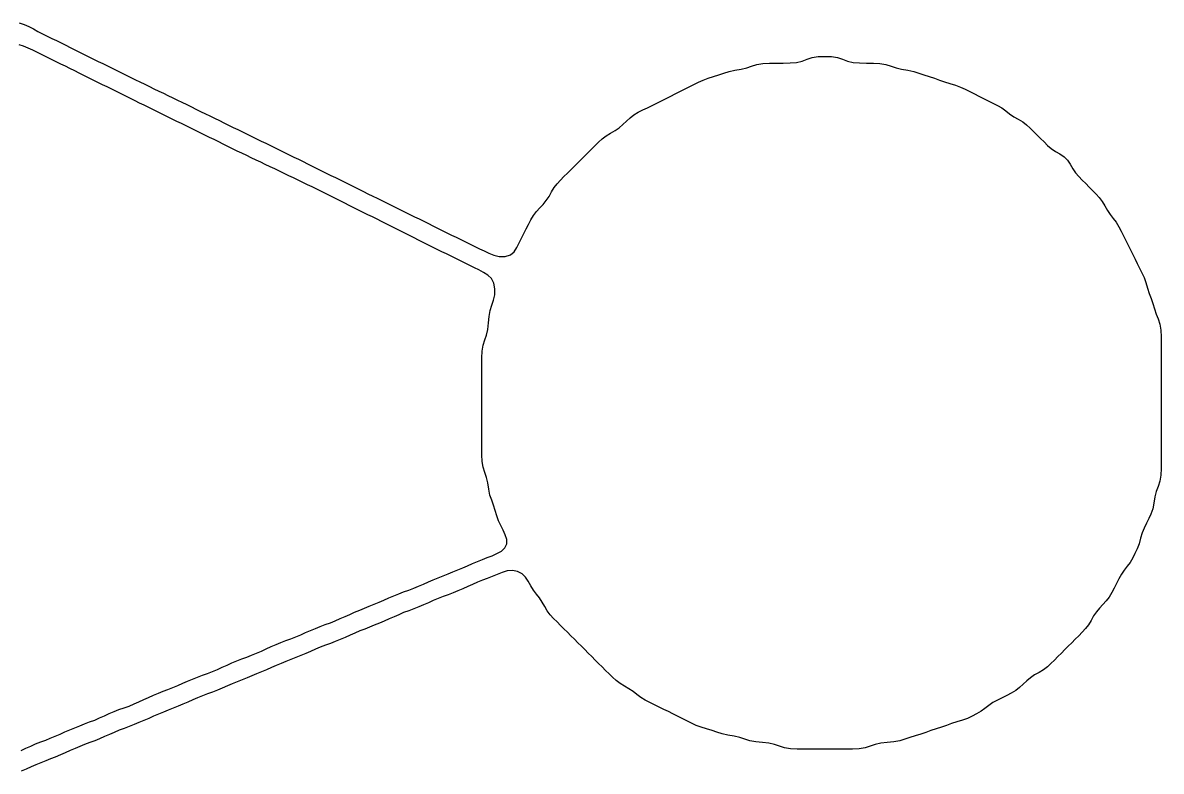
# Model space of a CAD drawing. Header units: millimetres. Extents: x 1 to 120, y 0 to 18.
# Drawn here: x 93.06 to 120, y 0.3 to 18.02 of the extents above; entities that cross this region are included whole.
import ezdxf

# ---------------------------------------------------------------- set-up
doc = ezdxf.new("R2010")
doc.units = ezdxf.units.MM

msp = doc.modelspace()

# ---------------------------------------------------------------- linework, layer by layer
for points in [[(92.969, 18.024), (93.091, 17.984), (93.2, 17.933), (93.308, 17.877), (93.416, 17.82), (93.525, 17.765), (93.635, 17.71), (93.744, 17.655), (93.853, 17.601), (93.963, 17.546), (94.073, 17.491), (94.182, 17.437), (94.292, 17.382), (94.402, 17.327), (94.51, 17.273), (94.621, 17.219), (94.731, 17.164), (94.84, 17.11), (94.95, 17.056), (95.06, 17.001), (95.169, 16.947), (95.281, 16.893), (95.391, 16.839), (95.5, 16.785), (95.611, 16.731), (95.722, 16.677), (95.831, 16.623), (95.942, 16.569), (96.053, 16.516), (96.162, 16.462), (96.274, 16.408), (96.385, 16.354), (96.493, 16.301), (96.605, 16.247), (96.716, 16.194), (96.824, 16.141), (96.936, 16.087), (97.047, 16.033), (97.156, 15.98), (97.266, 15.926), (97.378, 15.872), (97.487, 15.819), (97.597, 15.764), (97.709, 15.71), (97.817, 15.657), (97.928, 15.602), (98.039, 15.548), (98.148, 15.495), (98.258, 15.44), (98.369, 15.386), (98.478, 15.332), (98.589, 15.278), (98.7, 15.224), (98.808, 15.17), (98.919, 15.116), (99.03, 15.061), (99.139, 15.008), (99.249, 14.953), (99.36, 14.899), (99.469, 14.845), (99.579, 14.791), (99.69, 14.737), (99.799, 14.683), (99.909, 14.628), (100.02, 14.574), (100.129, 14.52), (100.239, 14.465), (100.349, 14.411), (100.458, 14.357), (100.568, 14.302), (100.679, 14.248), (100.788, 14.194), (100.898, 14.139), (101.008, 14.085), (101.118, 14.031), (101.227, 13.976), (101.338, 13.922), (101.447, 13.868), (101.556, 13.813), (101.667, 13.759), (101.776, 13.705), (101.886, 13.65), (101.997, 13.596), (102.106, 13.542), (102.215, 13.487), (102.326, 13.433), (102.435, 13.379), (102.545, 13.324), (102.655, 13.27), (102.765, 13.215), (102.874, 13.161), (102.985, 13.107), (103.095, 13.053), (103.204, 12.999), (103.316, 12.945), (103.426, 12.891), (103.535, 12.837), (103.647, 12.783), (103.757, 12.729), (103.866, 12.675), (103.976, 12.621), (104.087, 12.567), (104.202, 12.52), (104.334, 12.49), (104.474, 12.49), (104.596, 12.527), (104.685, 12.604), (104.75, 12.706), (104.807, 12.814), (104.861, 12.923), (104.916, 13.033), (104.971, 13.143), (105.025, 13.251), (105.081, 13.361), (105.143, 13.465), (105.213, 13.557), (105.291, 13.642), (105.371, 13.725), (105.447, 13.813), (105.513, 13.911), (105.573, 14.018), (105.635, 14.121), (105.706, 14.214), (105.784, 14.298), (105.865, 14.381), (105.947, 14.463), (106.029, 14.545), (106.111, 14.627), (106.193, 14.709), (106.276, 14.792), (106.358, 14.874), (106.44, 14.956), (106.522, 15.038), (106.604, 15.12), (106.686, 15.201), (106.771, 15.279), (106.864, 15.35), (106.967, 15.412), (107.074, 15.472), (107.172, 15.538), (107.26, 15.614), (107.343, 15.694), (107.428, 15.772), (107.52, 15.842), (107.624, 15.904), (107.734, 15.96), (107.842, 16.014), (107.952, 16.069), (108.062, 16.124), (108.171, 16.178), (108.28, 16.233), (108.391, 16.288), (108.499, 16.343), (108.609, 16.398), (108.719, 16.452), (108.827, 16.507), (108.937, 16.562), (109.047, 16.616), (109.157, 16.666), (109.276, 16.711), (109.406, 16.749), (109.533, 16.788), (109.649, 16.831), (109.771, 16.871), (109.91, 16.898), (110.056, 16.922), (110.189, 16.954), (110.306, 16.996), (110.427, 17.034), (110.568, 17.057), (110.726, 17.066), (110.889, 17.067), (111.053, 17.068), (111.216, 17.072), (111.369, 17.087), (111.502, 17.118), (111.619, 17.16), (111.74, 17.198), (111.882, 17.222), (112.038, 17.228), (112.195, 17.222), (112.336, 17.198), (112.458, 17.16), (112.575, 17.118), (112.708, 17.087), (112.861, 17.072), (113.023, 17.068), (113.187, 17.066), (113.344, 17.057), (113.485, 17.034), (113.607, 16.996), (113.724, 16.954), (113.856, 16.922), (114.002, 16.898), (114.142, 16.871), (114.263, 16.831), (114.38, 16.788), (114.506, 16.749), (114.636, 16.711), (114.756, 16.668), (114.872, 16.624), (114.999, 16.585), (115.129, 16.547), (115.247, 16.502), (115.358, 16.452), (115.468, 16.398), (115.578, 16.343), (115.686, 16.288), (115.796, 16.233), (115.906, 16.178), (116.014, 16.124), (116.124, 16.068), (116.228, 16.007), (116.321, 15.937), (116.411, 15.866), (116.51, 15.8), (116.617, 15.74), (116.721, 15.678), (116.813, 15.608), (116.898, 15.53), (116.98, 15.448), (117.062, 15.366), (117.144, 15.284), (117.227, 15.202), (117.309, 15.121), (117.397, 15.046), (117.495, 14.979), (117.601, 14.919), (117.701, 14.854), (117.782, 14.773), (117.847, 14.674), (117.907, 14.568), (117.973, 14.469), (118.049, 14.382), (118.129, 14.299), (118.212, 14.217), (118.294, 14.135), (118.376, 14.053), (118.457, 13.97), (118.535, 13.885), (118.606, 13.793), (118.668, 13.69), (118.728, 13.583), (118.793, 13.484), (118.865, 13.394), (118.934, 13.3), (118.996, 13.196), (119.051, 13.087), (119.106, 12.978), (119.161, 12.869), (119.215, 12.759), (119.27, 12.65), (119.325, 12.541), (119.38, 12.43), (119.434, 12.322), (119.489, 12.212), (119.543, 12.102), (119.594, 11.992), (119.638, 11.873), (119.677, 11.743), (119.716, 11.616), (119.76, 11.5), (119.804, 11.38), (119.843, 11.251), (119.883, 11.127), (119.926, 11.011), (119.964, 10.889), (119.988, 10.746), (119.996, 10.588), (119.998, 10.424), (119.999, 10.26), (120, 10.096), (120, 9.932), (120, 9.767), (120, 9.603), (120, 9.439), (120, 9.275), (120, 9.111), (120, 9), (120, 8.947), (120, 8.782), (120, 8.618), (120, 8.454), (120, 8.29), (120, 8.126), (120, 7.962), (119.999, 7.798), (119.998, 7.633), (119.996, 7.47), (119.988, 7.311), (119.964, 7.168), (119.926, 7.046), (119.884, 6.93), (119.851, 6.799), (119.827, 6.654), (119.798, 6.515), (119.757, 6.394), (119.707, 6.284), (119.653, 6.174), (119.6, 6.063), (119.552, 5.949), (119.513, 5.822), (119.474, 5.692), (119.43, 5.573), (119.379, 5.463), (119.324, 5.353), (119.262, 5.249), (119.193, 5.156), (119.121, 5.066), (119.056, 4.967), (118.997, 4.86), (118.942, 4.751), (118.887, 4.642), (118.831, 4.533), (118.77, 4.429), (118.699, 4.336), (118.621, 4.251), (118.541, 4.168), (118.465, 4.081), (118.399, 3.982), (118.34, 3.875), (118.277, 3.772), (118.207, 3.68), (118.129, 3.595), (118.047, 3.512), (117.965, 3.43), (117.883, 3.348), (117.801, 3.266), (117.719, 3.184), (117.637, 3.102), (117.555, 3.02), (117.473, 2.938), (117.39, 2.856), (117.305, 2.778), (117.213, 2.708), (117.109, 2.645), (117.003, 2.586), (116.904, 2.519), (116.817, 2.444), (116.734, 2.364), (116.649, 2.286), (116.556, 2.215), (116.452, 2.153), (116.343, 2.098), (116.234, 2.043), (116.125, 1.987), (116.018, 1.929), (115.919, 1.863), (115.829, 1.792), (115.736, 1.723), (115.631, 1.661), (115.522, 1.606), (115.412, 1.555), (115.293, 1.511), (115.163, 1.472), (115.036, 1.433), (114.92, 1.39), (114.8, 1.346), (114.67, 1.308), (114.544, 1.269), (114.428, 1.225), (114.308, 1.182), (114.178, 1.144), (114.051, 1.105), (113.935, 1.062), (113.814, 1.023), (113.672, 0.999), (113.517, 0.987), (113.365, 0.97), (113.231, 0.94), (113.114, 0.898), (112.993, 0.859), (112.852, 0.836), (112.694, 0.828), (112.531, 0.826), (112.367, 0.826), (112.202, 0.826), (112.038, 0.826), (111.874, 0.826), (111.71, 0.826), (111.546, 0.826), (111.383, 0.828), (111.225, 0.836), (111.084, 0.859), (110.962, 0.898), (110.845, 0.94), (110.712, 0.97), (110.56, 0.987), (110.404, 0.999), (110.263, 1.023), (110.142, 1.062), (110.025, 1.104), (109.892, 1.136), (109.746, 1.159), (109.606, 1.187), (109.485, 1.226), (109.369, 1.269), (109.242, 1.308), (109.112, 1.346), (108.993, 1.391), (108.883, 1.442), (108.773, 1.496), (108.663, 1.551), (108.555, 1.605), (108.444, 1.66), (108.335, 1.715), (108.226, 1.769), (108.116, 1.824), (108.007, 1.879), (107.898, 1.934), (107.788, 1.989), (107.684, 2.051), (107.591, 2.12), (107.501, 2.192), (107.402, 2.257), (107.295, 2.317), (107.192, 2.379), (107.1, 2.45), (107.015, 2.528), (106.932, 2.609), (106.85, 2.691), (106.768, 2.773), (106.686, 2.856), (106.604, 2.938), (106.522, 3.02), (106.44, 3.102), (106.358, 3.184), (106.276, 3.266), (106.193, 3.348), (106.111, 3.43), (106.029, 3.512), (105.947, 3.594), (105.865, 3.676), (105.783, 3.758), (105.701, 3.841), (105.62, 3.923), (105.541, 4.008), (105.471, 4.1), (105.409, 4.204), (105.349, 4.311), (105.283, 4.409), (105.212, 4.5), (105.143, 4.593), (105.08, 4.696), (105.021, 4.803), (104.954, 4.9), (104.872, 4.98), (104.769, 5.036), (104.646, 5.06), (104.519, 5.048), (104.4, 5.01), (104.284, 4.963), (104.164, 4.915), (104.047, 4.87), (103.936, 4.825), (103.822, 4.778), (103.704, 4.728), (103.589, 4.676), (103.474, 4.625), (103.354, 4.576), (103.239, 4.529), (103.126, 4.484), (103.008, 4.44), (102.887, 4.394), (102.773, 4.344), (102.659, 4.293), (102.541, 4.243), (102.427, 4.194), (102.312, 4.147), (102.191, 4.103), (102.07, 4.059), (101.957, 4.011), (101.843, 3.962), (101.725, 3.912), (101.611, 3.861), (101.496, 3.811), (101.376, 3.762), (101.261, 3.716), (101.151, 3.671), (101.035, 3.625), (100.917, 3.575), (100.803, 3.524), (100.688, 3.473), (100.568, 3.424), (100.452, 3.377), (100.339, 3.332), (100.218, 3.288), (100.097, 3.243), (99.983, 3.194), (99.869, 3.143), (99.752, 3.093), (99.638, 3.043), (99.523, 2.995), (99.402, 2.949), (99.283, 2.904), (99.171, 2.858), (99.057, 2.81), (98.94, 2.76), (98.826, 2.708), (98.71, 2.657), (98.591, 2.609), (98.475, 2.562), (98.364, 2.517), (98.246, 2.472), (98.127, 2.425), (98.013, 2.374), (97.898, 2.323), (97.779, 2.274), (97.664, 2.225), (97.55, 2.179), (97.429, 2.136), (97.308, 2.091), (97.195, 2.043), (97.08, 1.993), (96.963, 1.943), (96.848, 1.893), (96.733, 1.843), (96.613, 1.795), (96.496, 1.75), (96.386, 1.705), (96.272, 1.658), (96.154, 1.608), (96.04, 1.556), (95.925, 1.505), (95.805, 1.456), (95.69, 1.408), (95.577, 1.363), (95.457, 1.32), (95.336, 1.274), (95.222, 1.224), (95.108, 1.174), (94.99, 1.124), (94.875, 1.075), (94.761, 1.027), (94.64, 0.983), (94.52, 0.938), (94.408, 0.891), (94.293, 0.842), (94.176, 0.792), (94.061, 0.741), (93.947, 0.69), (93.827, 0.641), (93.712, 0.595), (93.601, 0.55), (93.484, 0.504), (93.366, 0.456), (93.252, 0.405), (93.137, 0.354), (93.018, 0.305)], [(93.017, 0.797), (93.132, 0.849), (93.245, 0.9), (93.361, 0.95), (93.482, 0.997), (93.599, 1.042), (93.709, 1.087), (93.823, 1.134), (93.941, 1.184), (94.055, 1.236), (94.17, 1.287), (94.289, 1.336), (94.404, 1.383), (94.518, 1.428), (94.638, 1.471), (94.76, 1.517), (94.874, 1.566), (94.988, 1.617), (95.104, 1.668), (95.218, 1.717), (95.333, 1.764), (95.456, 1.806), (95.578, 1.849), (95.692, 1.897), (95.805, 1.948), (95.92, 1.999), (96.033, 2.051), (96.147, 2.102), (96.266, 2.151), (96.381, 2.198), (96.493, 2.243), (96.61, 2.288), (96.73, 2.336), (96.844, 2.386), (96.959, 2.437), (97.077, 2.487), (97.192, 2.535), (97.307, 2.58), (97.428, 2.622), (97.55, 2.667), (97.664, 2.716), (97.778, 2.767), (97.894, 2.818), (98.007, 2.868), (98.122, 2.918), (98.244, 2.964), (98.361, 3.009), (98.472, 3.054), (98.587, 3.102), (98.705, 3.151), (98.819, 3.203), (98.934, 3.254), (99.053, 3.304), (99.168, 3.351), (99.281, 3.396), (99.4, 3.44), (99.52, 3.486), (99.634, 3.536), (99.749, 3.587), (99.866, 3.637), (99.981, 3.686), (100.095, 3.732), (100.217, 3.775), (100.339, 3.819), (100.452, 3.867), (100.566, 3.917), (100.683, 3.968), (100.796, 4.019), (100.911, 4.069), (101.031, 4.118), (101.146, 4.165), (101.256, 4.21), (101.372, 4.256), (101.491, 4.305), (101.605, 4.356), (101.72, 4.407), (101.84, 4.455), (101.955, 4.503), (102.069, 4.548), (102.19, 4.591), (102.311, 4.636), (102.425, 4.685), (102.539, 4.737), (102.656, 4.787), (102.77, 4.837), (102.884, 4.885), (103.006, 4.931), (103.124, 4.975), (103.236, 5.022), (103.351, 5.069), (103.468, 5.119), (103.582, 5.171), (103.698, 5.222), (103.817, 5.271), (103.933, 5.318), (104.044, 5.362), (104.162, 5.407), (104.28, 5.456), (104.384, 5.515), (104.465, 5.592), (104.511, 5.688), (104.512, 5.793), (104.475, 5.9), (104.423, 6.009), (104.369, 6.12), (104.319, 6.23), (104.274, 6.349), (104.236, 6.479), (104.197, 6.605), (104.154, 6.722), (104.114, 6.843), (104.087, 6.983), (104.063, 7.129), (104.031, 7.261), (103.989, 7.378), (103.951, 7.5), (103.928, 7.641), (103.919, 7.798), (103.918, 7.962), (103.918, 8.126), (103.918, 8.29), (103.918, 8.454), (103.918, 8.618), (103.918, 8.782), (103.918, 8.947), (103.918, 9.111), (103.918, 9.275), (103.918, 9.439), (103.918, 9.603), (103.918, 9.767), (103.918, 9.932), (103.919, 10.095), (103.928, 10.252), (103.951, 10.394), (103.989, 10.515), (104.031, 10.632), (104.062, 10.765), (104.078, 10.917), (104.091, 11.073), (104.115, 11.214), (104.154, 11.336), (104.196, 11.453), (104.225, 11.585), (104.231, 11.728), (104.204, 11.861), (104.146, 11.968), (104.062, 12.05), (103.961, 12.115), (103.853, 12.172), (103.744, 12.226), (103.634, 12.28), (103.523, 12.334), (103.413, 12.388), (103.304, 12.442), (103.192, 12.496), (103.082, 12.55), (102.973, 12.605), (102.863, 12.659), (102.754, 12.714), (102.645, 12.769), (102.535, 12.823), (102.426, 12.878), (102.317, 12.933), (102.207, 12.988), (102.097, 13.043), (101.989, 13.097), (101.878, 13.152), (101.769, 13.207), (101.66, 13.262), (101.55, 13.316), (101.441, 13.371), (101.332, 13.426), (101.222, 13.48), (101.112, 13.535), (101.004, 13.59), (100.894, 13.645), (100.784, 13.7), (100.675, 13.754), (100.565, 13.809), (100.456, 13.864), (100.347, 13.918), (100.236, 13.972), (100.127, 14.027), (100.018, 14.082), (99.907, 14.136), (99.797, 14.19), (99.687, 14.244), (99.575, 14.298), (99.465, 14.351), (99.355, 14.404), (99.242, 14.458), (99.131, 14.511), (99.021, 14.563), (98.909, 14.616), (98.797, 14.669), (98.688, 14.721), (98.577, 14.774), (98.465, 14.827), (98.356, 14.88), (98.245, 14.934), (98.133, 14.988), (98.024, 15.041), (97.913, 15.095), (97.802, 15.149), (97.693, 15.203), (97.583, 15.257), (97.472, 15.311), (97.363, 15.365), (97.252, 15.419), (97.141, 15.474), (97.032, 15.527), (96.922, 15.582), (96.811, 15.636), (96.702, 15.69), (96.592, 15.744), (96.481, 15.799), (96.372, 15.853), (96.262, 15.907), (96.152, 15.961), (96.043, 16.015), (95.933, 16.07), (95.822, 16.124), (95.713, 16.178), (95.603, 16.233), (95.492, 16.287), (95.383, 16.341), (95.273, 16.395), (95.162, 16.449), (95.053, 16.504), (94.944, 16.558), (94.833, 16.612), (94.724, 16.667), (94.614, 16.721), (94.503, 16.775), (94.394, 16.83), (94.285, 16.884), (94.174, 16.938), (94.065, 16.993), (93.955, 17.047), (93.844, 17.101), (93.735, 17.156), (93.626, 17.21), (93.515, 17.264), (93.406, 17.319), (93.296, 17.373), (93.184, 17.426), (93.075, 17.473), (92.971, 17.501)]]:
    msp.add_lwpolyline(points)

doc.saveas('drawing.dxf')
